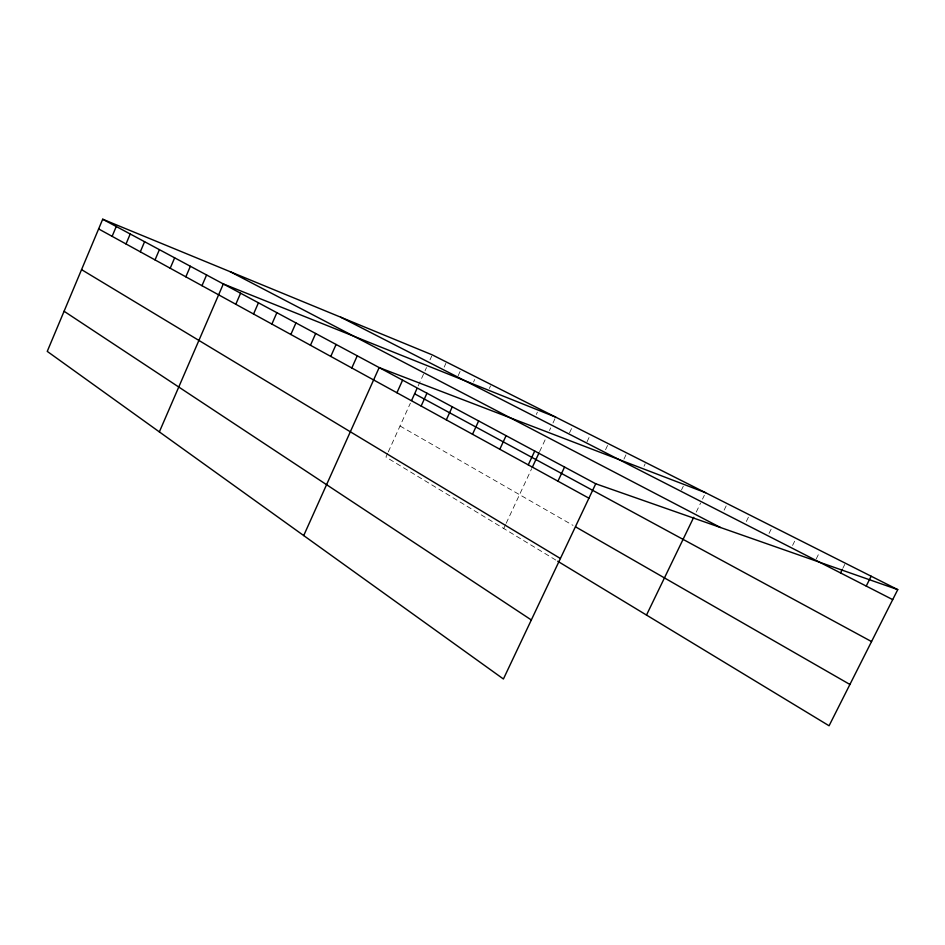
<?xml version="1.0" encoding="UTF-8"?>
<svg xmlns="http://www.w3.org/2000/svg" width="945" height="945" viewBox="0 0 945 945"><rect width="100%" height="100%" fill="white"/><g stroke="black" fill="none" stroke-linecap="round" stroke-linejoin="round"><path stroke-width="0.71" stroke-dasharray="4.72 3.54" d="M387.698 453.187L385.938 457.073L556.463 560.468M388.289 451.887L410.366 403.184M418.186 385.926L426.49 367.605M429.999 359.868L431.7 356.123M444.197 367.097L445.91 363.317M458.136 375.756L460.451 370.664M473.563 382.04L474.733 379.465M489.345 388.478L490.538 385.867M536.311 414.465L537.386 412.162M503.744 528.503L505.563 524.593M506.177 523.294L531.669 468.661M539.607 451.651L545.749 438.48M549.447 430.566L550.675 427.931M552.99 422.97L555.164 418.304M569.528 432.857L571.737 428.132M587.034 441.787L589.278 437.015M605.544 449.737L607.824 444.906M623.948 459.116L626.263 454.226M644.006 466.263L645.187 463.794M681.475 490.006L683.306 486.202M696.241 512.095L700.635 503M702.501 499.137L704.356 495.286M724.118 510.146L726.634 504.949M746.337 521.475L748.912 516.206M769.041 533.452L771.9 527.617M792.572 545.442L794.899 540.717M816.197 558.991L819.764 551.797M842.952 568.075L844.771 564.437M400.018 425.994L573.048 525.396"/><path stroke-width="1.42" d="M897.75 589.633L432.267 354.883L102.698 219.228L47.25 351.386L503.413 678.994L595.74 483.781L897.75 589.633L829.072 725.772L557.715 561.236M112.124 236.345L116.259 226.505M126.016 243.964L130.221 233.994M140.309 251.819L144.597 241.707M155.039 259.91L159.398 249.657M170.206 268.238L174.648 257.843M185.846 276.826L190.37 266.277M201.982 285.685L206.589 274.971M159.351 431.9L223.327 283.949L555.719 417.135M235.801 304.266L240.597 293.222M253.543 314.012L258.446 302.802M271.888 324.088L276.873 312.689M290.847 334.495L295.95 322.918M310.468 345.268L315.665 333.502M330.774 356.419L336.089 344.464M351.812 367.971L357.245 355.816M303.711 535.567L379.169 367.581L705.596 492.723M396.924 392.742L402.605 380.15M411.583 400.503L416.993 388.549M421.139 406.043L426.963 393.226M446.323 419.875L452.289 406.811M472.524 434.263L478.654 420.95M499.81 449.253L506.095 435.68M528.267 464.881L534.716 451.037M532.271 467.362L538.993 452.974M557.94 481.17L564.567 467.054M646.498 615.065L693.736 517.281M840.53 572.942L842.349 569.292M866.222 586.077L871.16 576.226M340.755 317.213L892.706 599.626M230.214 271.711L720.433 527.487M102.698 219.228L595.74 483.781M414.619 393.793L871.55 641.572M98.623 228.926L588.924 498.192M575.599 526.861L849.909 684.464M81.553 269.632L560.397 558.507M64.083 311.259L531.326 619.967"/></g></svg>
